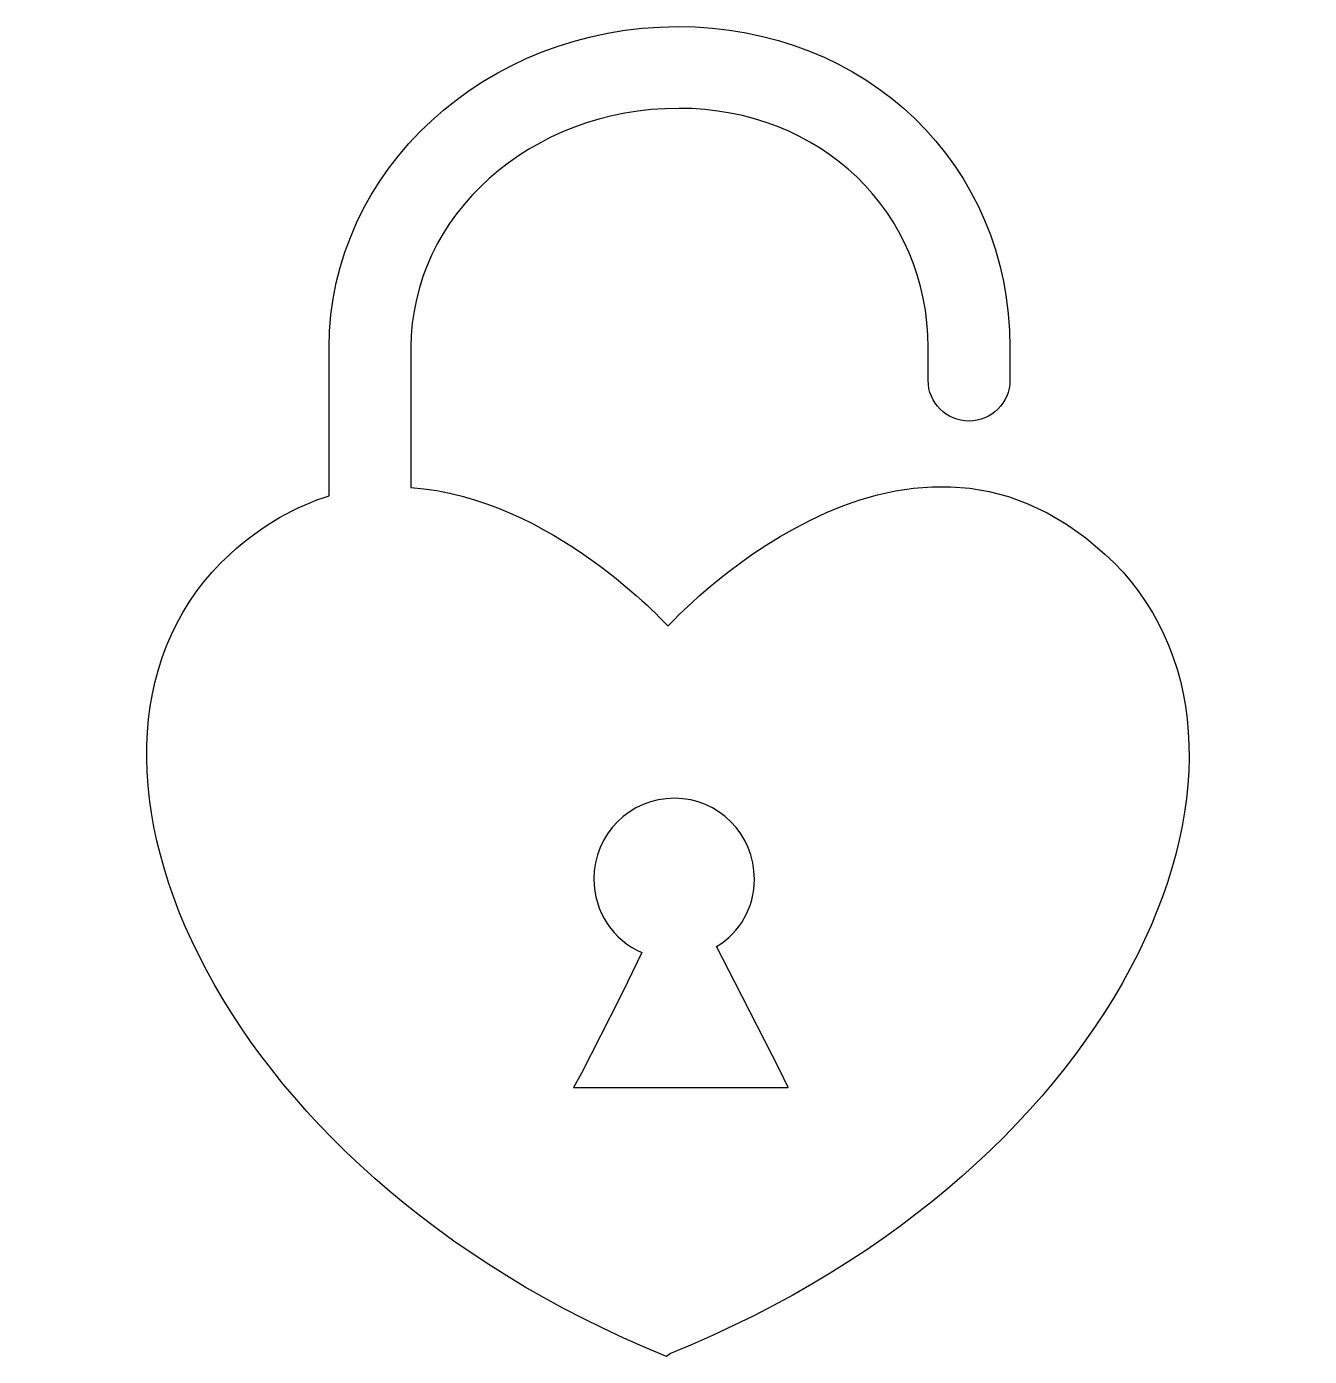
# Model space of a CAD drawing. Header units: centimetres. Extents: x -10.1 to 10.1, y -10.5 to 10.5.
import ezdxf

# ---------------------------------------------------------------- set-up
doc = ezdxf.new("R2010")
doc.units = ezdxf.units.CM
doc.header["$MEASUREMENT"] = 0
doc.layers.add('Layer 1', color=7, linetype='Continuous')

msp = doc.modelspace()

# ---------------------------------------------------------------- linework, layer by layer
at = {"layer": 'Layer 1'}
for points, knots in [([(-0.0226, -10.46878), (-0.0226, -10.46878), (0.0418, -10.42055), (0.0418, -10.42055), (0.0418, -10.42055), (7.31604, -7.49167), (10.10023, -0.78059), (6.88144, 2.16446), (6.88144, 2.16446), (3.67882, 5.09359), (0.0095, 1.03792), (0.0095, 1.03792), (0.0095, 1.03792), (0.0095, 1.03792), (-0.00646, 1.03792), (-0.00646, 1.03792), (-0.00646, 1.03792), (-0.00646, 1.03792), (-1.84111, 3.06577), (-4.04599, 3.2107), (-4.04599, 3.2107), (-4.04599, 3.2107), (-4.04599, 5.41534), (-4.04599, 5.41534), (-4.04599, 5.41534), (-4.04599, 7.49142), (-2.16308, 9.18134), (0.17057, 9.18134), (0.17057, 9.18134), (2.40752, 9.18134), (4.09722, 7.55579), (4.09722, 5.41534), (4.09722, 5.41534), (4.09722, 5.41534), (4.09722, 4.90041), (4.09722, 4.90041), (4.09722, 4.90041), (4.09722, 4.54637), (4.38689, 4.25671), (4.74095, 4.25671), (4.74095, 4.25671), (5.09499, 4.25671), (5.38487, 4.54638), (5.38487, 4.90041), (5.38487, 4.90041), (5.38487, 4.90041), (5.38487, 5.41534), (5.38487, 5.41534), (5.38487, 5.41534), (5.38491, 8.29624), (3.13179, 10.46878), (0.15444, 10.46878), (0.15444, 10.46878), (-2.87115, 10.46878), (-5.33336, 8.19953), (-5.33336, 5.41535), (-5.33336, 5.41535), (-5.33336, 5.41535), (-5.33336, 3.08194), (-5.33336, 3.08194), (-5.33336, 3.08194), (-5.84829, 2.92084), (-6.37958, 2.63117), (-6.89451, 2.1645), (-6.89451, 2.1645), (-10.09716, -0.78059), (-7.29681, -7.52373), (-0.0226, -10.46878)], [0, 0, 0, 0, 0.05555556, 0.05555556, 0.05555556, 0.05555556, 0.11111111, 0.11111111, 0.11111111, 0.11111111, 0.16666667, 0.16666667, 0.16666667, 0.16666667, 0.22222222, 0.22222222, 0.22222222, 0.22222222, 0.27777778, 0.27777778, 0.27777778, 0.27777778, 0.33333333, 0.33333333, 0.33333333, 0.33333333, 0.38888889, 0.38888889, 0.38888889, 0.38888889, 0.44444444, 0.44444444, 0.44444444, 0.44444444, 0.5, 0.5, 0.5, 0.5, 0.55555556, 0.55555556, 0.55555556, 0.55555556, 0.61111111, 0.61111111, 0.61111111, 0.61111111, 0.66666667, 0.66666667, 0.66666667, 0.66666667, 0.72222222, 0.72222222, 0.72222222, 0.72222222, 0.77777778, 0.77777778, 0.77777778, 0.77777778, 0.83333333, 0.83333333, 0.83333333, 0.83333333, 0.88888889, 0.88888889, 0.88888889, 0.88888889, 1, 1, 1, 1]), ([(0.1062, -1.68186), (0.79816, -1.68186), (1.36154, -2.24503), (1.36154, -2.95313), (1.36154, -2.95313), (1.36154, -3.40387), (1.13606, -3.79003), (0.76607, -4.0153), (0.76607, -4.0153), (0.76607, -4.0153), (1.05574, -4.57868), (1.05574, -4.57868), (1.05574, -4.57868), (1.05574, -4.57868), (1.16837, -4.80395), (1.16837, -4.80395), (1.16837, -4.80395), (1.16837, -4.80395), (1.76384, -5.96259), (1.76384, -5.96259), (1.76384, -5.96259), (1.76384, -5.96259), (1.8924, -6.23633), (1.8924, -6.23633), (1.8924, -6.23633), (1.8924, -6.23633), (-1.48704, -6.23632), (-1.48704, -6.23632), (-1.48704, -6.23632), (-1.48704, -6.23632), (-1.35824, -6.01105), (-1.35824, -6.01105), (-1.35824, -6.01105), (-1.35824, -6.01105), (-0.76277, -4.83604), (-0.76277, -4.83604), (-0.76277, -4.83604), (-0.76277, -4.83604), (-0.63421, -4.57868), (-0.63421, -4.57868), (-0.63421, -4.57868), (-0.63421, -4.57868), (-0.40873, -4.11198), (-0.40873, -4.11198), (-0.40873, -4.11198), (-0.8595, -3.91881), (-1.16531, -3.46828), (-1.16531, -2.95313), (-1.16531, -2.95313), (-1.1653, -2.24503), (-0.6019, -1.68186), (0.1062, -1.68186)], [0, 0, 0, 0, 0.07142857, 0.07142857, 0.07142857, 0.07142857, 0.14285714, 0.14285714, 0.14285714, 0.14285714, 0.21428571, 0.21428571, 0.21428571, 0.21428571, 0.28571429, 0.28571429, 0.28571429, 0.28571429, 0.35714286, 0.35714286, 0.35714286, 0.35714286, 0.42857143, 0.42857143, 0.42857143, 0.42857143, 0.5, 0.5, 0.5, 0.5, 0.57142857, 0.57142857, 0.57142857, 0.57142857, 0.64285714, 0.64285714, 0.64285714, 0.64285714, 0.71428571, 0.71428571, 0.71428571, 0.71428571, 0.78571429, 0.78571429, 0.78571429, 0.78571429, 0.85714286, 0.85714286, 0.85714286, 0.85714286, 1, 1, 1, 1])]:
    msp.add_open_spline(points, degree=3, knots=knots, dxfattribs=at)

doc.saveas('drawing.dxf')
